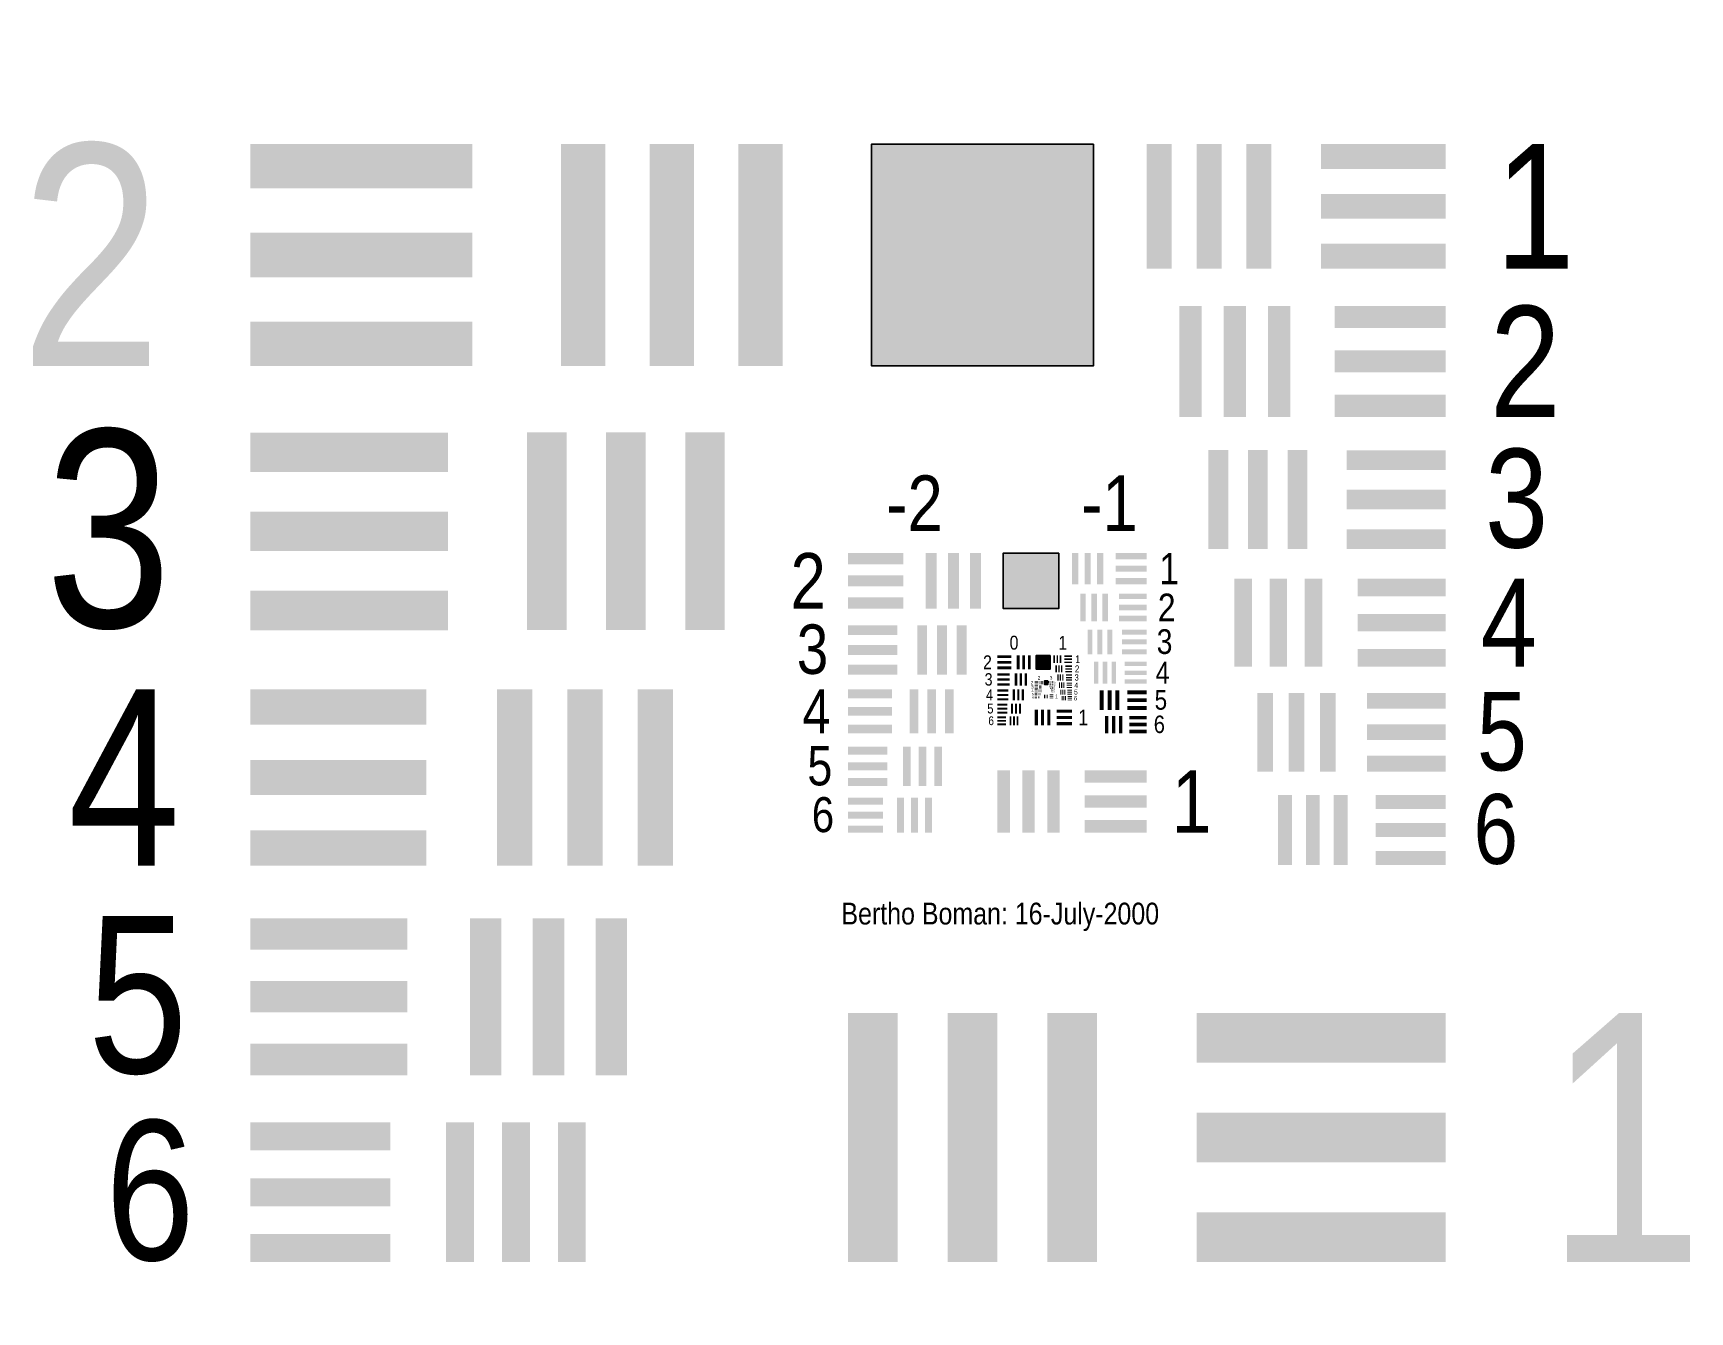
# Model space of a CAD drawing. Extents: x 7 to 273, y 0 to 205.
import ezdxf

# ---------------------------------------------------------------- set-up
doc = ezdxf.new("R2010")
doc.units = 0
doc.header["$LTSCALE"] = 7.62
doc.header["$MEASUREMENT"] = 0
doc.layers.add('Bars', color=7, linetype='CONTINUOUS')
doc.styles.add('ROMANT', font='romant')

msp = doc.modelspace()

# ---------------------------------------------------------------- linework, layer by layer
at = {"layer": 'Bars'}
for points, const_width in [([(159.6, 187.12), (159.6, 151.49)], 35.64), ([(167.4, 121.42), (167.4, 112.52)], 8.91), ([(169.35, 105), (169.35, 102.77)], 2.23), ([(169.84, 100.89), (169.84, 100.34)], 0.557)]:
    msp.add_lwpolyline(points, dxfattribs=dict(at, const_width=const_width))
for points in [[(95.45, 187.12, 7.13, 7.13, 0), (95.45, 151.49, 14.25, 14.25, 0)], [(109.71, 187.12, 7.13, 7.13, 0), (109.71, 151.49, 14.25, 14.25, 0)], [(123.96, 187.12, 7.13, 7.13, 0), (123.96, 151.49, 14.25, 14.25, 0)], [(77.64, 183.56, 7.13, 7.13, 0), (42, 183.56, 14.25, 14.25, 0)], [(188, 187.12, 4, 4, 0), (188, 167.12, 8, 8, 0)], [(196, 187.12, 4, 4, 0), (196, 167.12, 8, 8, 0)], [(204, 187.12, 4, 4, 0), (204, 167.12, 8, 8, 0)], [(214, 185.12, 4, 4, 0), (234, 185.12, 8, 8, 0)], [(214, 177.12, 4, 4, 0), (234, 177.12, 8, 8, 0)], [(77.64, 169.31, 7.13, 7.13, 0), (42, 169.31, 14.25, 14.25, 0)], [(214, 169.12, 4, 4, 0), (234, 169.12, 8, 8, 0)], [(193.02, 161.12, 3.56, 3.56, 0), (193.02, 143.31, 7.13, 7.13, 0)], [(200.15, 161.12, 3.56, 3.56, 0), (200.15, 143.31, 7.13, 7.13, 0)], [(207.27, 161.12, 3.56, 3.56, 0), (207.27, 143.31, 7.13, 7.13, 0)], [(216.18, 159.34, 3.56, 3.56, 0), (234, 159.34, 7.13, 7.13, 0)], [(77.64, 155.05, 7.13, 7.13, 0), (42, 155.05, 14.25, 14.25, 0)], [(216.18, 152.22, 3.56, 3.56, 0), (234, 152.22, 7.13, 7.13, 0)], [(89.62, 140.8, 6.35, 6.35, 0), (89.62, 109.05, 12.7, 12.7, 0)], [(102.32, 140.8, 6.35, 6.35, 0), (102.32, 109.05, 12.7, 12.7, 0)], [(115.02, 140.8, 6.35, 6.35, 0), (115.02, 109.05, 12.7, 12.7, 0)], [(216.18, 145.09, 3.56, 3.56, 0), (234, 145.09, 7.13, 7.13, 0)], [(73.75, 137.62, 6.35, 6.35, 0), (42, 137.62, 12.7, 12.7, 0)], [(197.49, 137.96, 3.17, 3.17, 0), (197.49, 122.09, 6.35, 6.35, 0)], [(203.84, 137.96, 3.17, 3.17, 0), (203.84, 122.09, 6.35, 6.35, 0)], [(210.19, 137.96, 3.17, 3.17, 0), (210.19, 122.09, 6.35, 6.35, 0)], [(218.13, 136.37, 3.17, 3.17, 0), (234, 136.37, 6.35, 6.35, 0)], [(218.13, 130.02, 3.17, 3.17, 0), (234, 130.02, 6.35, 6.35, 0)], [(73.75, 124.92, 6.35, 6.35, 0), (42, 124.92, 12.7, 12.7, 0)], [(218.13, 123.67, 3.17, 3.17, 0), (234, 123.67, 6.35, 6.35, 0)], [(151.36, 121.42, 1.78, 1.78, 0), (151.36, 112.52, 3.56, 3.56, 0)], [(154.93, 121.42, 1.78, 1.78, 0), (154.93, 112.52, 3.56, 3.56, 0)], [(158.49, 121.42, 1.78, 1.78, 0), (158.49, 112.52, 3.56, 3.56, 0)], [(146.91, 120.53, 1.78, 1.78, 0), (138, 120.53, 3.56, 3.56, 0)], [(174.5, 121.42, 1, 1, 0), (174.5, 116.42, 2, 2, 0)], [(176.5, 121.42, 1, 1, 0), (176.5, 116.42, 2, 2, 0)], [(178.5, 121.42, 1, 1, 0), (178.5, 116.42, 2, 2, 0)], [(181, 120.92, 1, 1, 0), (186, 120.92, 2, 2, 0)], [(181, 118.92, 1, 1, 0), (186, 118.92, 2, 2, 0)], [(201.47, 117.32, 2.83, 2.83, 0), (201.47, 103.18, 5.66, 5.66, 0)], [(207.13, 117.32, 2.83, 2.83, 0), (207.13, 103.18, 5.66, 5.66, 0)], [(212.79, 117.32, 2.83, 2.83, 0), (212.79, 103.18, 5.66, 5.66, 0)], [(73.75, 112.22, 6.35, 6.35, 0), (42, 112.22, 12.7, 12.7, 0)], [(146.91, 116.97, 1.78, 1.78, 0), (138, 116.97, 3.56, 3.56, 0)], [(181, 116.92, 1, 1, 0), (186, 116.92, 2, 2, 0)], [(219.86, 115.91, 2.83, 2.83, 0), (234, 115.91, 5.66, 5.66, 0)], [(146.91, 113.41, 1.78, 1.78, 0), (138, 113.41, 3.56, 3.56, 0)], [(175.75, 114.92, 0.891, 0.891, 0), (175.75, 110.47, 1.78, 1.78, 0)], [(177.54, 114.92, 0.891, 0.891, 0), (177.54, 110.47, 1.78, 1.78, 0)], [(179.32, 114.92, 0.891, 0.891, 0), (179.32, 110.47, 1.78, 1.78, 0)], [(181.55, 114.48, 0.891, 0.891, 0), (186, 114.48, 1.78, 1.78, 0)], [(181.55, 112.7, 0.891, 0.891, 0), (186, 112.7, 1.78, 1.78, 0)], [(181.55, 110.92, 0.891, 0.891, 0), (186, 110.92, 1.78, 1.78, 0)], [(219.86, 110.25, 2.83, 2.83, 0), (234, 110.25, 5.66, 5.66, 0)], [(145.94, 109.05, 1.59, 1.59, 0), (138, 109.05, 3.17, 3.17, 0)], [(149.91, 109.84, 1.59, 1.59, 0), (149.91, 101.91, 3.17, 3.17, 0)], [(153.08, 109.84, 1.59, 1.59, 0), (153.08, 101.91, 3.17, 3.17, 0)], [(156.26, 109.84, 1.59, 1.59, 0), (156.26, 101.91, 3.17, 3.17, 0)], [(176.87, 109.13, 0.794, 0.794, 0), (176.87, 105.17, 1.59, 1.59, 0)], [(178.46, 109.13, 0.794, 0.794, 0), (178.46, 105.17, 1.59, 1.59, 0)], [(180.05, 109.13, 0.794, 0.794, 0), (180.05, 105.17, 1.59, 1.59, 0)], [(182.03, 108.74, 0.794, 0.794, 0), (186, 108.74, 1.59, 1.59, 0)], [(145.94, 105.87, 1.59, 1.59, 0), (138, 105.87, 3.17, 3.17, 0)], [(182.03, 107.15, 0.794, 0.794, 0), (186, 107.15, 1.59, 1.59, 0)], [(219.86, 104.6, 2.83, 2.83, 0), (234, 104.6, 5.66, 5.66, 0)], [(84.43, 99.53, 5.66, 5.66, 0), (84.43, 71.24, 11.31, 11.31, 0)], [(95.74, 99.53, 5.66, 5.66, 0), (95.74, 71.24, 11.31, 11.31, 0)], [(107.05, 99.53, 5.66, 5.66, 0), (107.05, 71.24, 11.31, 11.31, 0)], [(145.94, 102.7, 1.59, 1.59, 0), (138, 102.7, 3.17, 3.17, 0)], [(164.23, 104.78, 0.445, 0.445, 0), (162, 104.78, 0.891, 0.891, 0)], [(164.23, 103.89, 0.445, 0.445, 0), (162, 103.89, 0.891, 0.891, 0)], [(165.34, 105, 0.445, 0.445, 0), (165.34, 102.77, 0.891, 0.891, 0)], [(166.23, 105, 0.445, 0.445, 0), (166.23, 102.77, 0.891, 0.891, 0)], [(167.12, 105, 0.445, 0.445, 0), (167.12, 102.77, 0.891, 0.891, 0)], [(171.12, 105, 0.25, 0.25, 0), (171.12, 103.75, 0.5, 0.5, 0)], [(171.62, 105, 0.25, 0.25, 0), (171.62, 103.75, 0.5, 0.5, 0)], [(172.12, 105, 0.25, 0.25, 0), (172.12, 103.75, 0.5, 0.5, 0)], [(172.75, 104.88, 0.25, 0.25, 0), (174, 104.88, 0.5, 0.5, 0)], [(172.75, 104.38, 0.25, 0.25, 0), (174, 104.38, 0.5, 0.5, 0)], [(172.75, 103.88, 0.25, 0.25, 0), (174, 103.88, 0.5, 0.5, 0)], [(177.87, 103.97, 0.707, 0.707, 0), (177.87, 100.44, 1.41, 1.41, 0)], [(179.28, 103.97, 0.707, 0.707, 0), (179.28, 100.44, 1.41, 1.41, 0)], [(180.7, 103.97, 0.707, 0.707, 0), (180.7, 100.44, 1.41, 1.41, 0)], [(182.03, 105.56, 0.794, 0.794, 0), (186, 105.56, 1.59, 1.59, 0)], [(182.46, 103.62, 0.707, 0.707, 0), (186, 103.62, 1.41, 1.41, 0)], [(70.28, 96.7, 5.66, 5.66, 0), (42, 96.7, 11.31, 11.31, 0)], [(164.23, 103, 0.445, 0.445, 0), (162, 103, 0.891, 0.891, 0)], [(163.98, 101.91, 0.397, 0.397, 0), (162, 101.91, 0.794, 0.794, 0)], [(163.98, 101.11, 0.397, 0.397, 0), (162, 101.11, 0.794, 0.794, 0)], [(164.98, 102.1, 0.397, 0.397, 0), (164.98, 100.12, 0.794, 0.794, 0)], [(165.77, 102.1, 0.397, 0.397, 0), (165.77, 100.12, 0.794, 0.794, 0)], [(166.56, 102.1, 0.397, 0.397, 0), (166.56, 100.12, 0.794, 0.794, 0)], [(171.44, 103.38, 0.223, 0.223, 0), (171.44, 102.26, 0.445, 0.445, 0)], [(171.72, 101.93, 0.198, 0.198, 0), (171.72, 100.94, 0.397, 0.397, 0)], [(171.88, 103.38, 0.223, 0.223, 0), (171.88, 102.26, 0.445, 0.445, 0)], [(172.11, 101.93, 0.198, 0.198, 0), (172.11, 100.94, 0.397, 0.397, 0)], [(172.33, 103.38, 0.223, 0.223, 0), (172.33, 102.26, 0.445, 0.445, 0)], [(172.51, 101.93, 0.198, 0.198, 0), (172.51, 100.94, 0.397, 0.397, 0)], [(172.89, 103.26, 0.223, 0.223, 0), (174, 103.26, 0.445, 0.445, 0)], [(172.89, 102.82, 0.223, 0.223, 0), (174, 102.82, 0.445, 0.445, 0)], [(172.89, 102.37, 0.223, 0.223, 0), (174, 102.37, 0.445, 0.445, 0)], [(173.01, 101.83, 0.198, 0.198, 0), (174, 101.83, 0.397, 0.397, 0)], [(173.01, 101.43, 0.198, 0.198, 0), (174, 101.43, 0.397, 0.397, 0)], [(173.01, 101.03, 0.198, 0.198, 0), (174, 101.03, 0.397, 0.397, 0)], [(182.46, 102.21, 0.707, 0.707, 0), (186, 102.21, 1.41, 1.41, 0)], [(182.46, 100.79, 0.707, 0.707, 0), (186, 100.79, 1.41, 1.41, 0)], [(205.02, 98.94, 2.52, 2.52, 0), (205.02, 86.34, 5.04, 5.04, 0)], [(210.06, 98.94, 2.52, 2.52, 0), (210.06, 86.34, 5.04, 5.04, 0)], [(215.1, 98.94, 2.52, 2.52, 0), (215.1, 86.34, 5.04, 5.04, 0)], [(145.07, 98.82, 1.41, 1.41, 0), (138, 98.82, 2.83, 2.83, 0)], [(148.61, 99.53, 1.41, 1.41, 0), (148.61, 92.45, 2.83, 2.83, 0)], [(151.44, 99.53, 1.41, 1.41, 0), (151.44, 92.45, 2.83, 2.83, 0)], [(154.26, 99.53, 1.41, 1.41, 0), (154.26, 92.45, 2.83, 2.83, 0)], [(163.98, 100.32, 0.397, 0.397, 0), (162, 100.32, 0.794, 0.794, 0)], [(163.77, 99.35, 0.354, 0.354, 0), (162, 99.35, 0.707, 0.707, 0)], [(163.77, 98.64, 0.354, 0.354, 0), (162, 98.64, 0.707, 0.707, 0)], [(164.65, 99.53, 0.354, 0.354, 0), (164.65, 97.76, 0.707, 0.707, 0)], [(165.36, 99.53, 0.354, 0.354, 0), (165.36, 97.76, 0.707, 0.707, 0)], [(166.07, 99.53, 0.354, 0.354, 0), (166.07, 97.76, 0.707, 0.707, 0)], [(168.56, 100.84, 0.111, 0.111, 0), (168, 100.84, 0.223, 0.223, 0)], [(168.56, 100.62, 0.111, 0.111, 0), (168, 100.62, 0.223, 0.223, 0)], [(168.56, 100.39, 0.111, 0.111, 0), (168, 100.39, 0.223, 0.223, 0)], [(168.5, 100.12, 0.0992, 0.0992, 0), (168, 100.12, 0.198, 0.198, 0)], [(168.5, 99.92, 0.0992, 0.0992, 0), (168, 99.92, 0.198, 0.198, 0)], [(168.5, 99.72, 0.0992, 0.0992, 0), (168, 99.72, 0.198, 0.198, 0)], [(168.44, 99.48, 0.0884, 0.0884, 0), (168, 99.48, 0.177, 0.177, 0)], [(168.44, 99.3, 0.0884, 0.0884, 0), (168, 99.3, 0.177, 0.177, 0)], [(168.44, 99.13, 0.0884, 0.0884, 0), (168, 99.13, 0.177, 0.177, 0)], [(168.39, 98.91, 0.0787, 0.0787, 0), (168, 98.91, 0.157, 0.157, 0)], [(168.39, 98.75, 0.0787, 0.0787, 0), (168, 98.75, 0.157, 0.157, 0)], [(168.39, 98.6, 0.0787, 0.0787, 0), (168, 98.6, 0.157, 0.157, 0)], [(168.53, 98.44, 0.0702, 0.0702, 0), (168.53, 98.09, 0.14, 0.14, 0)], [(168.59, 98.95, 0.0787, 0.0787, 0), (168.59, 98.56, 0.157, 0.157, 0)], [(168.66, 99.53, 0.0884, 0.0884, 0), (168.66, 99.08, 0.177, 0.177, 0)], [(168.67, 98.44, 0.0702, 0.0702, 0), (168.67, 98.09, 0.14, 0.14, 0)], [(168.74, 100.17, 0.0992, 0.0992, 0), (168.74, 99.67, 0.198, 0.198, 0)], [(168.75, 98.95, 0.0787, 0.0787, 0), (168.75, 98.56, 0.157, 0.157, 0)], [(168.84, 100.89, 0.111, 0.111, 0), (168.84, 100.34, 0.223, 0.223, 0)], [(168.81, 98.44, 0.0702, 0.0702, 0), (168.81, 98.09, 0.14, 0.14, 0)], [(168.84, 99.53, 0.0884, 0.0884, 0), (168.84, 99.08, 0.177, 0.177, 0)], [(168.91, 98.95, 0.0787, 0.0787, 0), (168.91, 98.56, 0.157, 0.157, 0)], [(168.94, 100.17, 0.0992, 0.0992, 0), (168.94, 99.67, 0.198, 0.198, 0)], [(169.02, 99.53, 0.0884, 0.0884, 0), (169.02, 99.08, 0.177, 0.177, 0)], [(169.06, 100.89, 0.111, 0.111, 0), (169.06, 100.34, 0.223, 0.223, 0)], [(169.14, 100.17, 0.0992, 0.0992, 0), (169.14, 99.67, 0.198, 0.198, 0)], [(169.28, 100.89, 0.111, 0.111, 0), (169.28, 100.34, 0.223, 0.223, 0)], [(169.56, 98.71, 0.125, 0.125, 0), (169.56, 98.09, 0.25, 0.25, 0)], [(169.81, 98.71, 0.125, 0.125, 0), (169.81, 98.09, 0.25, 0.25, 0)], [(170.06, 98.71, 0.125, 0.125, 0), (170.06, 98.09, 0.25, 0.25, 0)], [(170.28, 100.89, 0.0625, 0.0625, 0), (170.28, 100.58, 0.125, 0.125, 0)], [(170.38, 98.65, 0.125, 0.125, 0), (171, 98.65, 0.25, 0.25, 0)], [(170.38, 98.4, 0.125, 0.125, 0), (171, 98.4, 0.25, 0.25, 0)], [(170.36, 100.49, 0.0557, 0.0557, 0), (170.36, 100.21, 0.111, 0.111, 0)], [(170.41, 100.89, 0.0625, 0.0625, 0), (170.41, 100.58, 0.125, 0.125, 0)], [(170.43, 100.13, 0.0496, 0.0496, 0), (170.43, 99.88, 0.0992, 0.0992, 0)], [(170.47, 100.49, 0.0557, 0.0557, 0), (170.47, 100.21, 0.111, 0.111, 0)], [(170.49, 99.8, 0.0442, 0.0442, 0), (170.49, 99.58, 0.0884, 0.0884, 0)], [(170.53, 100.89, 0.0625, 0.0625, 0), (170.53, 100.58, 0.125, 0.125, 0)], [(170.53, 100.13, 0.0496, 0.0496, 0), (170.53, 99.88, 0.0992, 0.0992, 0)], [(170.55, 99.52, 0.0394, 0.0394, 0), (170.55, 99.32, 0.0787, 0.0787, 0)], [(170.58, 100.49, 0.0557, 0.0557, 0), (170.58, 100.21, 0.111, 0.111, 0)], [(170.58, 99.8, 0.0442, 0.0442, 0), (170.58, 99.58, 0.0884, 0.0884, 0)], [(170.6, 99.26, 0.0351, 0.0351, 0), (170.6, 99.08, 0.0702, 0.0702, 0)], [(170.63, 100.13, 0.0496, 0.0496, 0), (170.63, 99.88, 0.0992, 0.0992, 0)], [(170.63, 99.52, 0.0394, 0.0394, 0), (170.63, 99.32, 0.0787, 0.0787, 0)], [(170.69, 100.86, 0.0625, 0.0625, 0), (171, 100.86, 0.125, 0.125, 0)], [(170.69, 100.74, 0.0625, 0.0625, 0), (171, 100.74, 0.125, 0.125, 0)], [(170.69, 100.61, 0.0625, 0.0625, 0), (171, 100.61, 0.125, 0.125, 0)], [(170.67, 99.8, 0.0442, 0.0442, 0), (170.67, 99.58, 0.0884, 0.0884, 0)], [(170.67, 99.26, 0.0351, 0.0351, 0), (170.67, 99.08, 0.0702, 0.0702, 0)], [(170.72, 100.46, 0.0557, 0.0557, 0), (171, 100.46, 0.111, 0.111, 0)], [(170.72, 100.35, 0.0557, 0.0557, 0), (171, 100.35, 0.111, 0.111, 0)], [(170.72, 100.24, 0.0557, 0.0557, 0), (171, 100.24, 0.111, 0.111, 0)], [(170.7, 99.52, 0.0394, 0.0394, 0), (170.7, 99.32, 0.0787, 0.0787, 0)], [(170.75, 100.1, 0.0496, 0.0496, 0), (171, 100.1, 0.0992, 0.0992, 0)], [(170.75, 100, 0.0496, 0.0496, 0), (171, 100, 0.0992, 0.0992, 0)], [(170.75, 99.9, 0.0496, 0.0496, 0), (171, 99.9, 0.0992, 0.0992, 0)], [(170.74, 99.26, 0.0351, 0.0351, 0), (170.74, 99.08, 0.0702, 0.0702, 0)], [(170.78, 99.78, 0.0442, 0.0442, 0), (171, 99.78, 0.0884, 0.0884, 0)], [(170.78, 99.69, 0.0442, 0.0442, 0), (171, 99.69, 0.0884, 0.0884, 0)], [(170.78, 99.6, 0.0442, 0.0442, 0), (171, 99.6, 0.0884, 0.0884, 0)], [(170.8, 99.5, 0.0394, 0.0394, 0), (171, 99.5, 0.0787, 0.0787, 0)], [(170.8, 99.42, 0.0394, 0.0394, 0), (171, 99.42, 0.0787, 0.0787, 0)], [(170.8, 99.34, 0.0394, 0.0394, 0), (171, 99.34, 0.0787, 0.0787, 0)], [(170.82, 99.24, 0.0351, 0.0351, 0), (171, 99.24, 0.0702, 0.0702, 0)], [(170.82, 99.17, 0.0351, 0.0351, 0), (171, 99.17, 0.0702, 0.0702, 0)], [(170.82, 99.1, 0.0351, 0.0351, 0), (171, 99.1, 0.0702, 0.0702, 0)], [(171.97, 100.64, 0.177, 0.177, 0), (171.97, 99.75, 0.354, 0.354, 0)], [(172.19, 99.49, 0.157, 0.157, 0), (172.19, 98.7, 0.315, 0.315, 0)], [(172.32, 100.64, 0.177, 0.177, 0), (172.32, 99.75, 0.354, 0.354, 0)], [(172.39, 98.46, 0.14, 0.14, 0), (172.39, 97.76, 0.281, 0.281, 0)], [(172.5, 99.49, 0.157, 0.157, 0), (172.5, 98.7, 0.315, 0.315, 0)], [(172.67, 100.64, 0.177, 0.177, 0), (172.67, 99.75, 0.354, 0.354, 0)], [(172.67, 98.46, 0.14, 0.14, 0), (172.67, 97.76, 0.281, 0.281, 0)], [(172.82, 99.49, 0.157, 0.157, 0), (172.82, 98.7, 0.315, 0.315, 0)], [(172.95, 98.46, 0.14, 0.14, 0), (172.95, 97.76, 0.281, 0.281, 0)], [(173.12, 100.55, 0.177, 0.177, 0), (174, 100.55, 0.354, 0.354, 0)], [(173.12, 100.2, 0.177, 0.177, 0), (174, 100.2, 0.354, 0.354, 0)], [(173.12, 99.84, 0.177, 0.177, 0), (174, 99.84, 0.354, 0.354, 0)], [(173.21, 99.41, 0.157, 0.157, 0), (174, 99.41, 0.315, 0.315, 0)], [(173.21, 99.09, 0.157, 0.157, 0), (174, 99.09, 0.315, 0.315, 0)], [(173.21, 98.78, 0.157, 0.157, 0), (174, 98.78, 0.315, 0.315, 0)], [(173.3, 98.39, 0.14, 0.14, 0), (174, 98.39, 0.281, 0.281, 0)], [(178.76, 99.38, 0.63, 0.63, 0), (178.76, 96.23, 1.26, 1.26, 0)], [(180.02, 99.38, 0.63, 0.63, 0), (180.02, 96.23, 1.26, 1.26, 0)], [(181.28, 99.38, 0.63, 0.63, 0), (181.28, 96.23, 1.26, 1.26, 0)], [(182.85, 99.06, 0.63, 0.63, 0), (186, 99.06, 1.26, 1.26, 0)], [(221.4, 97.68, 2.52, 2.52, 0), (234, 97.68, 5.04, 5.04, 0)], [(145.07, 95.99, 1.41, 1.41, 0), (138, 95.99, 2.83, 2.83, 0)], [(163.77, 97.93, 0.354, 0.354, 0), (162, 97.93, 0.707, 0.707, 0)], [(163.57, 97.07, 0.315, 0.315, 0), (162, 97.07, 0.63, 0.63, 0)], [(163.57, 96.44, 0.315, 0.315, 0), (162, 96.44, 0.63, 0.63, 0)], [(163.57, 95.81, 0.315, 0.315, 0), (162, 95.81, 0.63, 0.63, 0)], [(164.36, 97.23, 0.315, 0.315, 0), (164.36, 95.65, 0.63, 0.63, 0)], [(164.99, 97.23, 0.315, 0.315, 0), (164.99, 95.65, 0.63, 0.63, 0)], [(165.62, 97.23, 0.315, 0.315, 0), (165.62, 95.65, 0.63, 0.63, 0)], [(168.25, 96.28, 0.5, 0.5, 0), (168.25, 93.78, 1, 1, 0)], [(168.35, 98.4, 0.0702, 0.0702, 0), (168, 98.4, 0.14, 0.14, 0)], [(168.35, 98.26, 0.0702, 0.0702, 0), (168, 98.26, 0.14, 0.14, 0)], [(168.35, 98.12, 0.0702, 0.0702, 0), (168, 98.12, 0.14, 0.14, 0)], [(169.25, 96.28, 0.5, 0.5, 0), (169.25, 93.78, 1, 1, 0)], [(170.25, 96.28, 0.5, 0.5, 0), (170.25, 93.78, 1, 1, 0)], [(170.38, 98.15, 0.125, 0.125, 0), (171, 98.15, 0.25, 0.25, 0)], [(171.5, 96.03, 0.5, 0.5, 0), (174, 96.03, 1, 1, 0)], [(173.3, 98.11, 0.14, 0.14, 0), (174, 98.11, 0.281, 0.281, 0)], [(173.3, 97.83, 0.14, 0.14, 0), (174, 97.83, 0.281, 0.281, 0)], [(179.55, 95.28, 0.561, 0.561, 0), (179.55, 92.48, 1.12, 1.12, 0)], [(180.67, 95.28, 0.561, 0.561, 0), (180.67, 92.48, 1.12, 1.12, 0)], [(181.79, 95.28, 0.561, 0.561, 0), (181.79, 92.48, 1.12, 1.12, 0)], [(182.85, 97.8, 0.63, 0.63, 0), (186, 97.8, 1.26, 1.26, 0)], [(182.85, 96.54, 0.63, 0.63, 0), (186, 96.54, 1.26, 1.26, 0)], [(145.07, 93.16, 1.41, 1.41, 0), (138, 93.16, 2.83, 2.83, 0)], [(163.4, 95.04, 0.281, 0.281, 0), (162, 95.04, 0.561, 0.561, 0)], [(163.4, 94.48, 0.281, 0.281, 0), (162, 94.48, 0.561, 0.561, 0)], [(163.4, 93.92, 0.281, 0.281, 0), (162, 93.92, 0.561, 0.561, 0)], [(164.1, 95.18, 0.281, 0.281, 0), (164.1, 93.78, 0.561, 0.561, 0)], [(164.67, 95.18, 0.281, 0.281, 0), (164.67, 93.78, 0.561, 0.561, 0)], [(165.23, 95.18, 0.281, 0.281, 0), (165.23, 93.78, 0.561, 0.561, 0)], [(171.5, 95.03, 0.5, 0.5, 0), (174, 95.03, 1, 1, 0)], [(171.5, 94.03, 0.5, 0.5, 0), (174, 94.03, 1, 1, 0)], [(183.19, 95, 0.561, 0.561, 0), (186, 95, 1.12, 1.12, 0)], [(183.19, 93.88, 0.561, 0.561, 0), (186, 93.88, 1.12, 1.12, 0)], [(183.19, 92.76, 0.561, 0.561, 0), (186, 92.76, 1.12, 1.12, 0)], [(221.4, 92.64, 2.52, 2.52, 0), (234, 92.64, 5.04, 5.04, 0)], [(70.28, 85.38, 5.66, 5.66, 0), (42, 85.38, 11.31, 11.31, 0)], [(144.3, 89.7, 1.26, 1.26, 0), (138, 89.7, 2.52, 2.52, 0)], [(147.45, 90.33, 1.26, 1.26, 0), (147.45, 84.03, 2.52, 2.52, 0)], [(149.97, 90.33, 1.26, 1.26, 0), (149.97, 84.03, 2.52, 2.52, 0)], [(152.49, 90.33, 1.26, 1.26, 0), (152.49, 84.03, 2.52, 2.52, 0)], [(144.3, 87.18, 1.26, 1.26, 0), (138, 87.18, 2.52, 2.52, 0)], [(163, 86.53, 2, 2, 0), (163, 76.53, 4, 4, 0)], [(167, 86.53, 2, 2, 0), (167, 76.53, 4, 4, 0)], [(171, 86.53, 2, 2, 0), (171, 76.53, 4, 4, 0)], [(221.4, 87.6, 2.52, 2.52, 0), (234, 87.6, 5.04, 5.04, 0)], [(144.3, 84.66, 1.26, 1.26, 0), (138, 84.66, 2.52, 2.52, 0)], [(176, 85.53, 2, 2, 0), (186, 85.53, 4, 4, 0)], [(143.61, 81.58, 1.12, 1.12, 0), (138, 81.58, 2.24, 2.24, 0)], [(146.42, 82.14, 1.12, 1.12, 0), (146.42, 76.53, 2.24, 2.24, 0)], [(148.66, 82.14, 1.12, 1.12, 0), (148.66, 76.53, 2.24, 2.24, 0)], [(150.91, 82.14, 1.12, 1.12, 0), (150.91, 76.53, 2.24, 2.24, 0)], [(176, 81.53, 2, 2, 0), (186, 81.53, 4, 4, 0)], [(208.18, 82.56, 2.24, 2.24, 0), (208.18, 71.34, 4.49, 4.49, 0)], [(212.67, 82.56, 2.24, 2.24, 0), (212.67, 71.34, 4.49, 4.49, 0)], [(217.16, 82.56, 2.24, 2.24, 0), (217.16, 71.34, 4.49, 4.49, 0)], [(222.78, 81.44, 2.24, 2.24, 0), (234, 81.44, 4.49, 4.49, 0)], [(143.61, 79.34, 1.12, 1.12, 0), (138, 79.34, 2.24, 2.24, 0)], [(70.28, 74.07, 5.66, 5.66, 0), (42, 74.07, 11.31, 11.31, 0)], [(143.61, 77.09, 1.12, 1.12, 0), (138, 77.09, 2.24, 2.24, 0)], [(176, 77.53, 2, 2, 0), (186, 77.53, 4, 4, 0)], [(222.78, 76.95, 2.24, 2.24, 0), (234, 76.95, 4.49, 4.49, 0)], [(222.78, 72.46, 2.24, 2.24, 0), (234, 72.46, 4.49, 4.49, 0)], [(79.8, 62.76, 5.04, 5.04, 0), (79.8, 37.56, 10.08, 10.08, 0)], [(89.88, 62.76, 5.04, 5.04, 0), (89.88, 37.56, 10.08, 10.08, 0)], [(99.96, 62.76, 5.04, 5.04, 0), (99.96, 37.56, 10.08, 10.08, 0)], [(67.2, 60.24, 5.04, 5.04, 0), (42, 60.24, 10.08, 10.08, 0)], [(67.2, 50.16, 5.04, 5.04, 0), (42, 50.16, 10.08, 10.08, 0)], [(142, 47.55, 8, 8, 0), (142, 7.55, 16, 16, 0)], [(158, 47.55, 8, 8, 0), (158, 7.55, 16, 16, 0)], [(174, 47.55, 8, 8, 0), (174, 7.55, 16, 16, 0)], [(194, 43.55, 8, 8, 0), (234, 43.55, 16, 16, 0)], [(67.2, 40.08, 5.04, 5.04, 0), (42, 40.08, 10.08, 10.08, 0)], [(194, 27.55, 8, 8, 0), (234, 27.55, 16, 16, 0)], [(64.45, 27.75, 4.49, 4.49, 0), (42, 27.75, 8.98, 8.98, 0)], [(75.67, 30, 4.49, 4.49, 0), (75.67, 7.55, 8.98, 8.98, 0)], [(84.65, 30, 4.49, 4.49, 0), (84.65, 7.55, 8.98, 8.98, 0)], [(93.63, 30, 4.49, 4.49, 0), (93.63, 7.55, 8.98, 8.98, 0)], [(64.45, 18.77, 4.49, 4.49, 0), (42, 18.77, 8.98, 8.98, 0)], [(194, 11.55, 8, 8, 0), (234, 11.55, 16, 16, 0)], [(64.45, 9.79, 4.49, 4.49, 0), (42, 9.79, 8.98, 8.98, 0)]]:
    msp.add_lwpolyline(points, format="xyseb", dxfattribs=at)
for points in [[(177.42, 187.12), (141.78, 187.12), (141.78, 151.49), (177.42, 151.49)], [(171.85, 121.42), (162.95, 121.42), (162.95, 112.52), (171.85, 112.52)], [(170.46, 105), (168.24, 105), (168.24, 102.77), (170.46, 102.77)], [(170.12, 100.89), (169.56, 100.89), (169.56, 100.34), (170.12, 100.34)]]:
    msp.add_lwpolyline(points, close=True, dxfattribs=at)

# ---------------------------------------------------------------- texts
at = {"layer": 'Bars', "style": 'ROMANT'}
for s, insert, char_height, width, attachment_point in [('{\\fArial Narrow|b0|i0|c0|p34;2}', (27.75, 151.49), 35.636, 32.08, 9), ('{\\fArial Narrow|b0|i0|c0|p34;1}', (242, 167.12), 20, 15.104, 7), ('{\\fArial Narrow|b0|i0|c0|p34;2}', (241.13, 143.31), 17.818, 13.456, 7), ('{\\fArial Narrow|b0|i0|c0|p34;3}', (29.3, 109.05), 31.748, 28.576, 9), ('{\\fArial Narrow|b0|i0|c0|p34;3}', (240.35, 122.09), 15.874, 11.984, 7), ('{\\fArial Narrow|b0|i0|c0|p34;-2}', (148.69, 124.99), 8.909, 8.02, 8), ('{\\fArial Narrow|b0|i0|c0|p34;-1}', (180, 124.99), 8.909, 8.018, 8), ('{\\fArial Narrow|b0|i0|c0|p34;2}', (134.44, 112.52), 8.909, 8.02, 9), ('{\\fArial Narrow|b0|i0|c0|p34;1}', (188, 116.42), 5, 3.776, 7), ('{\\fArial Narrow|b0|i0|c0|p34;4}', (239.66, 103.18), 14.1422, 10.688, 7), ('{\\fArial Narrow|b0|i0|c0|p34;2}', (187.78, 110.47), 4.4545, 3.364, 7), ('{\\fArial Narrow|b0|i0|c0|p34;3}', (134.83, 101.91), 7.937, 7.144, 9), ('{\\fArial Narrow|b0|i0|c0|p34;3}', (187.59, 105.17), 3.9685, 2.996, 7), ('{\\fArial Narrow|b0|i0|c0|p34;0}', (164.67, 105.89), 2.2273, 2.005, 8), ('{\\fArial Narrow|b0|i0|c0|p34;1}', (172.5, 105.89), 2.2273, 2.0045, 8), ('{\\fArial Narrow|b0|i0|c0|p34;2}', (161.11, 102.77), 2.2273, 2.005, 9), ('{\\fArial Narrow|b0|i0|c0|p34;1}', (174.5, 103.75), 1.25, 0.944, 7), ('{\\fArial Narrow|b0|i0|c0|p34;4}', (187.41, 100.44), 3.5356, 2.672, 7), ('{\\fArial Narrow|b0|i0|c0|p34;3}', (161.21, 100.12), 1.9843, 1.786, 9), ('{\\fArial Narrow|b0|i0|c0|p34;2}', (168.67, 101.12), 0.5568, 0.501, 8), ('{\\fArial Narrow|b0|i0|c0|p34;3}', (170.62, 101.12), 0.5568, 0.501, 8), ('{\\fArial Narrow|b0|i0|c0|p34;3}', (174.4, 100.94), 0.9921, 0.749, 7), ('{\\fArial Narrow|b0|i0|c0|p34;2}', (174.45, 102.26), 1.1136, 0.841, 7), ('{\\fArial Narrow|b0|i0|c0|p34;4}', (30.69, 71.24), 28.2844, 25.456, 9), ('{\\fArial Narrow|b0|i0|c0|p34;4}', (135.17, 92.45), 7.0711, 6.364, 9), ('{\\fArial Narrow|b0|i0|c0|p34;4}', (161.29, 97.76), 1.7678, 1.591, 9), ('{\\fArial Narrow|b0|i0|c0|p34;2}', (167.78, 100.34), 0.5568, 0.5012, 9), ('{\\fArial Narrow|b0|i0|c0|p34;3}', (167.8, 99.67), 0.4961, 0.4465, 9), ('{\\fArial Narrow|b0|i0|c0|p34;4}', (167.82, 99.08), 0.4419, 0.3977, 9), ('{\\fArial Narrow|b0|i0|c0|p34;5}', (167.84, 98.56), 0.3937, 0.3543, 9), ('{\\fArial Narrow|b0|i0|c0|p34;6}', (171.07, 99.08), 0.1754, 0.1325, 7), ('{\\fArial Narrow|b0|i0|c0|p34;4}', (171.09, 99.58), 0.221, 0.167, 7), ('{\\fArial Narrow|b0|i0|c0|p34;5}', (171.08, 99.32), 0.1969, 0.1487, 7), ('{\\fArial Narrow|b0|i0|c0|p34;3}', (171.1, 99.88), 0.248, 0.1872, 7), ('{\\fArial Narrow|b0|i0|c0|p34;2}', (171.11, 100.21), 0.2784, 0.2102, 7), ('{\\fArial Narrow|b0|i0|c0|p34;1}', (171.12, 100.58), 0.3125, 0.236, 7), ('{\\fArial Narrow|b0|i0|c0|p34;1}', (171.25, 98.09), 0.625, 0.472, 7), ('{\\fArial Narrow|b0|i0|c0|p34;6}', (174.28, 97.76), 0.7015, 0.53, 7), ('{\\fArial Narrow|b0|i0|c0|p34;5}', (174.31, 98.7), 0.7875, 0.595, 7), ('{\\fArial Narrow|b0|i0|c0|p34;4}', (174.35, 99.75), 0.8839, 0.668, 7), ('{\\fArial Narrow|b0|i0|c0|p34;5}', (187.26, 96.23), 3.1498, 2.38, 7), ('{\\fArial Narrow|b0|i0|c0|p34;5}', (239.04, 86.34), 12.5992, 9.52, 7), ('{\\fArial Narrow|b0|i0|c0|p34;5}', (161.37, 95.65), 1.5749, 1.417, 9), ('{\\fArial Narrow|b0|i0|c0|p34;6}', (167.86, 98.09), 0.3508, 0.3157, 9), ('{\\fArial Narrow|b0|i0|c0|p34;1}', (175, 93.78), 2.5, 1.888, 7), ('{\\fArial Narrow|b0|i0|c0|p34;6}', (161.44, 93.78), 1.4031, 1.263, 9), ('{\\fArial Narrow|b0|i0|c0|p34;6}', (187.12, 92.48), 2.8062, 2.12, 7), ('{\\fArial Narrow|b0|i0|c0|p34;5}', (135.48, 84.03), 6.2996, 5.668, 9), ('{\\fArial Narrow|b0|i0|c0|p34;1}', (190, 76.53), 10, 7.552, 7), ('{\\fArial Narrow|b0|i0|c0|p34;6}', (238.49, 71.34), 11.2246, 8.48, 7), ('{\\fArial Narrow|b0|i0|c0|p34;6}', (135.76, 76.53), 5.6123, 5.052, 9), ('{\\fArial Narrow|b0|i0|c0|p34;Bertho Boman: 16-July-2000}', (136.94, 65.27), 3.5, 50.426, 1), ('{\\fArial Narrow|b0|i0|c0|p34;5}', (31.92, 37.56), 25.1984, 22.672, 9), ('{\\fArial Narrow|b0|i0|c0|p34;1}', (250, 7.55), 40, 30.208, 7), ('{\\fArial Narrow|b0|i0|c0|p34;6}', (33.02, 7.55), 22.4492, 20.208, 9)]:
    msp.add_mtext(s, dxfattribs=dict(at, insert=insert, char_height=char_height, width=width, attachment_point=attachment_point))

doc.saveas('drawing.dxf')
